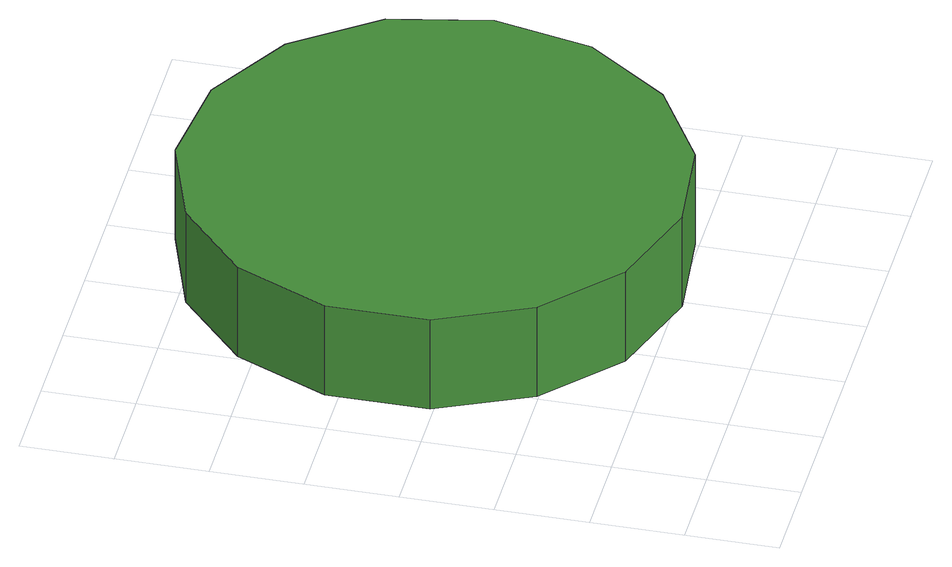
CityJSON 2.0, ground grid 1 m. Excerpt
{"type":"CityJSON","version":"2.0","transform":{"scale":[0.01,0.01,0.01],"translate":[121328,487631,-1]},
"CityObjects":{
"tree1":{"type":"SolitaryVegetationObject","attributes":{"function":"something"},"geometry":[{"type":"MultiSurface","lod":"1","boundaries":[[[0,1,2,3,4,5,6,7,8,9,10,11,12,13,14]],[[15,16,17,18,19,20,21,22,23,24,25,26,27,28,29]],[[0,29,28,1]],[[1,28,27,2]],[[2,27,26,3]],[[3,26,25,4]],[[4,25,24,5]],[[5,24,23,6]],[[6,23,22,7]],[[7,22,21,8]],[[8,21,20,9]],[[9,20,19,10]],[[10,19,18,11]],[[11,18,17,12]],[[12,17,16,13]],[[13,16,15,14]],[[14,15,29,0]]]}]}
},
"vertices":[
[589,359,186],[566,468,186],[500,558,186],[404,614,186],[293,626,186],[187,591,186],[105,517,186],[59,415,186],[59,304,186],[105,202,186],[187,128,186],[293,93,186],[404,105,186],[500,161,186],[566,251,186],[566,251,74],[500,161,74],[404,105,74],[293,93,74],[187,128,74],[105,202,74],[59,304,74],[59,415,74],[105,517,74],[187,591,74],[293,626,74],[404,614,74],[500,558,74],[566,468,74],[589,359,74]
]}
